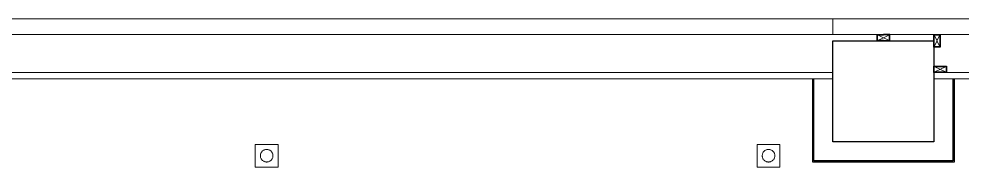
# Model space of a CAD drawing. Header units: millimetres. Extents: x 8456 to 190005487, y 619 to 455456909.
# Drawn here: x 198766 to 199917, y 158300 to 158481 of the extents above; entities that cross this region are included whole.
import ezdxf

# ---------------------------------------------------------------- set-up
doc = ezdxf.new("R2010")
doc.units = ezdxf.units.MM
doc.header["$LTSCALE"] = 400
doc.header["$MEASUREMENT"] = 0
doc.linetypes.add('지하2층평면도$0$XR-평면도$0$HID', pattern=[2, 1.1, -0.9])
doc.layers.get('0').update_dxf_attribs({"linetype": 'CONTINUOUS'})
for name, color, linetype in [('COL', 2, 'CONTINUOUS'), ('석고보드', 4, 'CONTINUOUS'), ('저온단열', 160, 'CONTINUOUS')]:
    doc.layers.add(name, color=color, linetype=linetype)
for name, color, linetype, lineweight in [('지하2층평면도$0$0FURN1', 8, '지하2층평면도$0$XR-평면도$0$HID', 18), ('지하2층평면도$0$0OPEN', 1, '지하2층평면도$0$XR-평면도$0$HID', 15), ('지하2층평면도$0$0PANL', 6, 'CONTINUOUS', 20), ('지하2층평면도$0$0STL', 3, 'CONTINUOUS', 25)]:
    doc.layers.add(name, color=color, linetype=linetype, lineweight=lineweight)

# ---------------------------------------------------------------- blocks, each defined once
blk = doc.blocks.new('지하2층평면도$0$XR-평면도$0$$0$A$C3B9B04BD')
at = {"layer": '지하2층평면도$0$0OPEN', "color": 8}
for p, q in [((47.7, -47.7), (2.3, 47.7)), ((47.7, 47.7), (2.3, -47.7))]:
    blk.add_line(p, q, dxfattribs=at)
at = {"layer": '지하2층평면도$0$0STL', "color": 8}
for points in [[(0, -50), (50, -50), (50, 50), (0, 50)], [(2.3, -47.7), (47.7, -47.7), (47.7, 47.7), (2.3, 47.7)]]:
    blk.add_lwpolyline(points, close=True, dxfattribs=at)
blk = doc.blocks.new('A$C2DB436D3')
at = {"layer": 'COL', "color": 8}
for p, q in [((11685.5, 21019.6, 2515.7), (11861.5, 21019.6, 2515.7)), ((11685.5, 20843.6, 2515.7), (11685.5, 21019.6, 2515.7)), ((11861.5, 21019.6, 2515.7), (11861.5, 20843.6, 2515.7)), ((11861.5, 20843.6, 2515.7), (11685.5, 20843.6, 2515.7))]:
    blk.add_line(p, q, dxfattribs=at)
at = {"layer": '석고보드', "color": 8}
for p, q in [((11650.3, 20808.4, 2515.7), (11650.3, 20953.6, 2515.7)), ((11896.7, 20953.6, 2515.7), (11896.7, 20808.4, 2515.7)), ((11896.7, 20808.4, 2515.7), (11650.3, 20808.4, 2515.7))]:
    blk.add_line(p, q, dxfattribs=at)
at = {"layer": '저온단열', "color": 8}
for p, q in [((11652.5, 20810.6, 2515.7), (11652.5, 20953.6, 2515.7)), ((11894.5, 20953.6, 2515.7), (11894.5, 20810.6, 2515.7)), ((11894.5, 20810.6, 2515.7), (11652.5, 20810.6, 2515.7))]:
    blk.add_line(p, q, dxfattribs=at)
at = {"layer": '지하2층평면도$0$0FURN1', "color": 8}
for p, q in [((10718.3, 20839.2, 2515.7), (10678.7, 20839.2, 2515.7)), ((10678.7, 20839.2, 2515.7), (10678.7, 20799.6, 2515.7)), ((10718.3, 20799.6, 2515.7), (10718.3, 20839.2, 2515.7)), ((11553.5, 20839.2, 2515.7), (11593.1, 20839.2, 2515.7)), ((11553.5, 20799.6, 2515.7), (11553.5, 20839.2, 2515.7)), ((11593.1, 20839.2, 2515.7), (11593.1, 20799.6, 2515.7)), ((10678.7, 20799.6, 2515.7), (10718.3, 20799.6, 2515.7)), ((11593.1, 20799.6, 2515.7), (11553.5, 20799.6, 2515.7))]:
    blk.add_line(p, q, dxfattribs=at)
for centre in [(10698.5, 20819.4, 2515.7), (11573.3, 20819.4, 2515.7)]:
    blk.add_circle(centre, 11, dxfattribs=at)
at = {"layer": '지하2층평면도$0$0OPEN', "color": 8}
for p, q in [((11763, 21030, 2515.7), (11773.5, 21025.1, 2515.7)), ((11773.5, 21025.1, 2515.7), (11763, 21020.1, 2515.7)), ((11784, 21030, 2515.7), (11773.5, 21025.1, 2515.7)), ((11773.5, 21025.1, 2515.7), (11784, 21020.1, 2515.7))]:
    blk.add_line(p, q, dxfattribs=at)
at = {"layer": '지하2층평면도$0$0PANL', "color": 8}
for p, q in [((11685.5, 21058.1, 2515.7), (10222.5, 21058.1, 2515.7)), ((11685.5, 21030.6, 2515.7), (11685.5, 21058.1, 2515.7)), ((11685.5, 21030.6, 2515.7), (11685.5, 21058.1, 2515.7)), ((11685.5, 21058.1, 2515.7), (11773.5, 21058.1, 2515.7)), ((10222.5, 21030.6, 2515.7), (11685.5, 21030.6, 2515.7)), ((11773.5, 21030.6, 2515.7), (11685.5, 21030.6, 2515.7)), ((10233.5, 20964.6, 2515.7), (11685.5, 20964.6, 2515.7)), ((11685.5, 20953.6, 2515.7), (10233.5, 20953.6, 2515.7)), ((11685.5, 20964.6, 2515.7), (11685.5, 20953.6, 2515.7))]:
    blk.add_line(p, q, dxfattribs=at)
at = {"layer": '지하2층평면도$0$0PANL', "color": 8, "elevation": 2515.7}
for points in [[(11773.5, 21030.6), (11993.5, 21030.6), (11993.5, 21058.1), (11773.5, 21058.1)], [(11861.5, 20964.6), (11982.5, 20964.6), (11982.5, 20953.6), (11861.5, 20953.6), (11861.5, 20964.6)]]:
    blk.add_lwpolyline(points, dxfattribs=at)
at = {"layer": '지하2층평면도$0$0STL', "color": 8}
for p, q in [((11762.5, 21019.6, 2515.7), (11762.5, 21030.6, 2515.7)), ((11762.5, 21030.6, 2515.7), (11773.5, 21030.6, 2515.7)), ((11773.5, 21019.6, 2515.7), (11762.5, 21019.6, 2515.7)), ((11763, 21020.1, 2515.7), (11763, 21030, 2515.7)), ((11763, 21030, 2515.7), (11773.5, 21030, 2515.7)), ((11773.5, 21020.1, 2515.7), (11763, 21020.1, 2515.7))]:
    blk.add_line(p, q, dxfattribs=at)
at = {"layer": '지하2층평면도$0$0STL', "color": 8, "elevation": 2515.7}
for points in [[(11773.5, 21019.6), (11784.5, 21019.6), (11784.5, 21030.6), (11773.5, 21030.6)], [(11773.5, 21020.1), (11784, 21020.1), (11784, 21030), (11773.5, 21030)]]:
    blk.add_lwpolyline(points, dxfattribs=at)
at = {"xscale": -0.22, "yscale": 0.22, "zscale": 0.22}
blk.add_blockref('지하2층평면도$0$XR-평면도$0$$0$A$C3B9B04BD', (11872.5, 21019.6, 2515.7), dxfattribs=at)
at = {"xscale": -0.22, "yscale": 0.22, "zscale": 0.22, "rotation": 270}
blk.add_blockref('지하2층평면도$0$XR-평면도$0$$0$A$C3B9B04BD', (11872.5, 20964.6, 2515.7), dxfattribs=at)

msp = doc.modelspace()

# ---------------------------------------------------------------- block references
at = {"xscale": 0.7, "yscale": 0.7, "zscale": 0.7}
msp.add_blockref('A$C2DB436D3', (191579.1, 143740.2, -160.1), dxfattribs=at)

doc.saveas('drawing.dxf')
